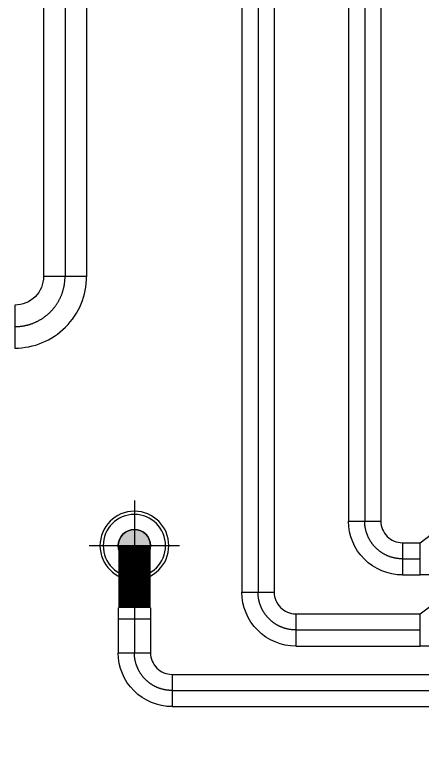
# Model space of a CAD drawing. Header units: millimetres. Extents: x 61566 to 667441, y 0 to 118800.
# Drawn here: x 444760 to 446652, y 49381 to 52832 of the extents above; entities that cross this region are included whole.
import ezdxf

# ---------------------------------------------------------------- set-up
doc = ezdxf.new("R2010")
doc.units = ezdxf.units.MM
doc.header["$LTSCALE"] = 200
doc.linetypes.add('CENTER', pattern=[50.8, 31.75, -6.35, 6.35, -6.35])
for name, color, linetype in [('DUCT', 7, 'Continuous'), ('환기(RA)', 2, 'Continuous'), ('환기(SA)', 3, 'Continuous')]:
    doc.layers.add(name, color=color, linetype=linetype)

# ---------------------------------------------------------------- blocks, each defined once
blk = doc.blocks.new('A$C40B63A93')
at = {"color": 1}
for p, q in [((210, 420), (210, 0)), ((420, 210), (0, 210))]:
    blk.add_line(p, q, dxfattribs=at)
at = {"color": 0}
for radius in [160, 145, 75]:
    blk.add_circle((210, 210), radius, dxfattribs=at)
blk = doc.blocks.new('ELBOW_90_150')
at = {"layer": 'DUCT', "color": 0}
blk.add_lwpolyline([(175, 250, 0.414214), (-75, 0), (75, 0, -0.414214), (175, 100), (175, 250)], format="xyb", dxfattribs=at)
at = {"layer": 'DUCT', "color": 1, "linetype": 'CENTER'}
blk.add_arc((175, 0), 175, 90, 180, dxfattribs=at)

msp = doc.modelspace()

# ---------------------------------------------------------------- hatches: boundary and pattern name
at = {"layer": '환기(SA)'}
h = msp.add_hatch(color=256, dxfattribs=at)
edge = h.paths.add_edge_path()
edge.add_arc((445315.1, 50364.2), 75, 0, 360, ccw=False)

# ---------------------------------------------------------------- linework, layer by layer
at = {"layer": '환기(RA)'}
for p, q in [((445814.9, 54807.6), (445814.9, 50147.3)), ((445964.9, 54807.6), (445964.9, 50147.3)), ((446310.6, 54807.6), (446310.6, 50477.9)), ((446460.6, 54807.6), (446460.6, 50477.9)), ((446560.6, 50377.9), (446642.5, 50377.9)), ((446560.6, 50227.9), (446642.5, 50227.9)), ((446064.9, 50047.3), (446642.5, 50047.3)), ((446064.9, 49897.3), (446642.5, 49897.3))]:
    msp.add_line(p, q, dxfattribs=at)
for points in [[(446742.5, 50227.9), (446642.5, 50227.9), (446642.5, 50377.9), (446742.5, 50452.9)], [(446742.5, 49897.3), (446642.5, 49897.3), (446642.5, 50047.3), (446742.5, 50122.3)]]:
    msp.add_lwpolyline(points, close=True, dxfattribs=at)
at = {"layer": '환기(SA)'}
for p, q in [((444892.8, 56250.8), (444892.8, 51616)), ((445092.8, 56250.8), (445092.8, 51613.5)), ((445240.1, 50074.6), (445240.1, 49865.8)), ((445390.1, 50074.6), (445390.1, 49865.8)), ((445240.1, 50024.6), (445390.1, 50024.6)), ((445490.1, 49765.8), (447289, 49765.8)), ((445490.1, 49615.8), (447289, 49615.8))]:
    msp.add_line(p, q, dxfattribs=at)
at = {"layer": '환기(SA)', "color": 1, "linetype": 'CENTER'}
for p, q in [((444992.8, 56250.8), (444992.8, 51616)), ((445889.9, 54807.6), (445889.9, 50147.3)), ((446385.6, 54807.6), (446385.6, 50477.9)), ((446560.6, 50302.9), (446642.5, 50302.9)), ((445315.1, 50074.6), (445315.1, 49865.8)), ((446064.9, 49972.3), (446642.5, 49972.3)), ((445490.1, 49690.8), (447289, 49690.8))]:
    msp.add_line(p, q, dxfattribs=at)
at = {"layer": '환기(SA)', "const_width": 150}
msp.add_lwpolyline([(445315.1, 50074.6), (445315.1, 50364.2)], dxfattribs=at)
at = {"layer": '환기(SA)'}
msp.add_circle((445315.1, 50364.2), 75, dxfattribs=at)
msp.add_circle((445315.1, 50364.2), 75, dxfattribs=at)
msp.add_circle((445315.1, 50364.2), 75, dxfattribs=at)

# ---------------------------------------------------------------- block references
at = {"layer": '환기(RA)', "xscale": -1, "rotation": 180}
for p in [(446385.6, 50477.9), (445889.9, 50147.3)]:
    msp.add_blockref('ELBOW_90_150', p, dxfattribs=at)
at = {"layer": '환기(RA)', "xscale": 1.333333333333333, "yscale": 1.333333333333333, "zscale": 1.333333333333333, "rotation": 180}
msp.add_blockref('ELBOW_90_150', (446842.5, 49447.4), dxfattribs=at)
at = {"layer": '환기(SA)', "xscale": 1.333333333333333, "yscale": 1.333333333333333, "zscale": 1.333333333333333, "rotation": 180}
msp.add_blockref('ELBOW_90_150', (444992.8, 51616), dxfattribs=at)
at = {"layer": '환기(SA)', "xscale": -1}
msp.add_blockref('A$C40B63A93', (445525.1, 50154.2), dxfattribs=at)
at = {"layer": '환기(SA)', "xscale": -1, "rotation": 180}
msp.add_blockref('ELBOW_90_150', (445315.1, 49865.8), dxfattribs=at)

doc.saveas('drawing.dxf')
